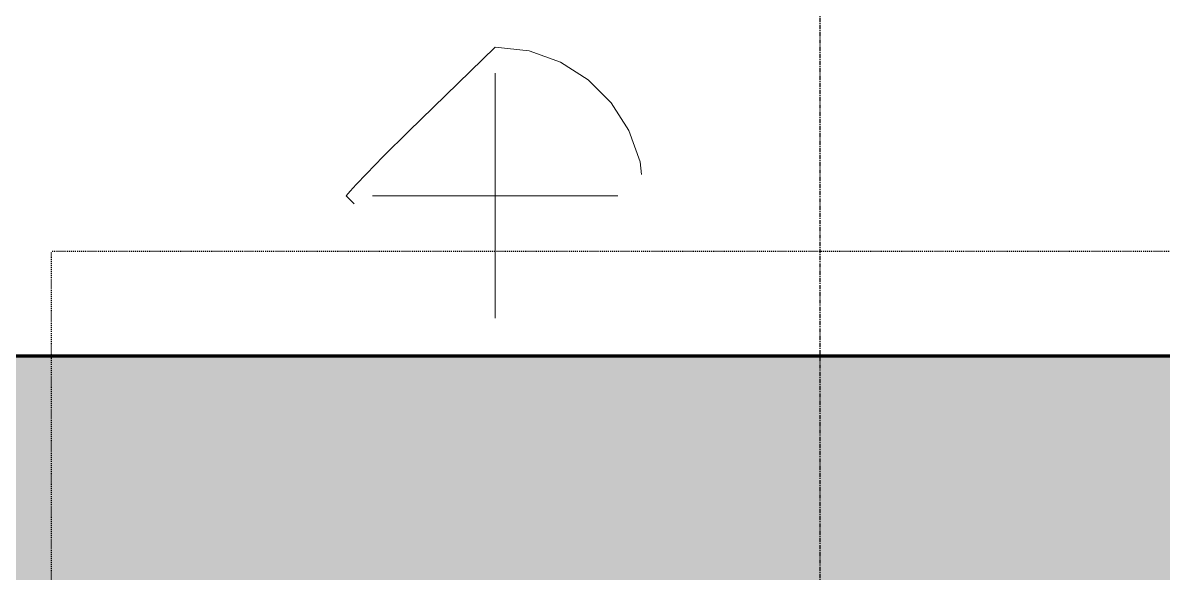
# Model space of a CAD drawing. Header units: inches. Extents: x 9391 to 11530, y 1186 to 2858.
# Drawn here: x 9681.4 to 9819.4, y 2627.1 to 2693.8 of the extents above; entities that cross this region are included whole.
import ezdxf

# ---------------------------------------------------------------- set-up
doc = ezdxf.new("R2010")
doc.units = ezdxf.units.IN
doc.header["$MEASUREMENT"] = 0
doc.linetypes.add('Aligning Line 1_8_', pattern=[0.25, 0.125, -0.125])
doc.linetypes.add('Grid Line 1_2_', pattern=[0.875, 0.5, -0.125, 0.125, -0.125])
for name, color, linetype, lineweight in [('A-DETL-GENF-1', 254, 'Continuous', 9), ('C-BLDG-PADS', 91, 'Continuous', 70), ('C-BLDG-PADS-1', 91, 'Continuous', 9), ('C-TOPO', 7, 'Continuous', 9), ('G-ANNO-SYMB', 111, 'Aligning Line 1_8_', 30), ('S-GRID-1', 1, 'Grid Line 1_2_', 30)]:
    doc.layers.add(name, color=color, linetype=linetype, lineweight=lineweight)

# ---------------------------------------------------------------- blocks, each defined once
blk = doc.blocks.new('switchgrass 26764 - switchgrass 26764-V168-FLOOR PLAN - ROOF')
at = {"layer": 'A-DETL-GENF-1'}
for p, q in [((-0.97, 17.05), (0, 18.01)), ((0.55, 17.55), (0, 18.01)), ((1.36, 16.83), (0.55, 17.55)), ((2.67, 15.57), (1.36, 16.83)), ((4.74, 13.53), (2.67, 15.57)), ((0, 14.62), (0, 14.84)), ((0, 14.84), (0, 14.42)), ((0, 13.99), (0, 14.62)), ((0, 14.42), (0, 13.91)), ((0, 12.89), (0, 14.11)), ((0, 14.11), (0, 14.1)), ((0, 14.1), (0, 14.05)), ((0, 14.05), (0, 13.99)), ((0, 12.15), (0, 13.99)), ((0, 13.99), (0, 13.91)), ((0, 13.91), (0, 12.05)), ((0, 13.91), (0, 13.83)), ((0, 13.83), (0, 13.75)), ((0, 13.75), (0, 13.68)), ((0, 13.68), (0, 11.94)), ((0, 13.24), (0, 13.39)), ((0, 13.39), (0, 11.07)), ((0, 13), (0, 13.24)), ((0, 12.68), (0, 13)), ((0, 11.08), (0, 12.96)), ((0, 12.96), (0, 9.77)), ((0, 11.81), (0, 12.89)), ((0, 11.68), (0, 12.88)), ((0, 12.88), (0, 12.87)), ((0, 12.87), (0, 12.54)), ((0, 12.29), (0, 12.68)), ((0, 11.94), (0, 12.67)), ((0, 12.67), (0, 11.08)), ((0, 12.54), (0, 12.52)), ((0, 12.52), (0, 12)), ((7.82, 10.43), (4.74, 13.53)), ((0, 11.81), (0, 12.29)), ((0, 11.26), (0, 12.15)), ((0, 12.05), (0, 11.4)), ((0, 12), (0, 11.53)), ((0, 7.46), (0, 11.94)), ((0, 11.94), (0, 11.91)), ((0, 11.91), (0, 11.87)), ((0, 11.87), (0, 11.82)), ((0, 11.82), (0, 11.77)), ((0, 11.26), (0, 11.81)), ((0, 10.79), (0, 11.81)), ((0, 11.77), (0, 11.72)), ((0, 11.72), (0, 11.68)), ((0, 11.68), (0, 11.65)), ((0, 10.59), (0, 11.68)), ((0, 11.65), (0, 11.25)), ((0, 11.53), (0, 10.62)), ((0, 11.4), (0, 10.79)), ((0, 10.98), (0, 11.36)), ((0, 11.36), (0, 11.22)), ((0, 11.11), (0, 11.36)), ((0, 11.36), (0, 11.33)), ((0, 11.33), (0, 10.98)), ((0, 10.6), (0, 11.26)), ((0, 10.64), (0, 11.26)), ((0, 11.25), (0, 10.2)), ((0, 11.22), (0, 10.28)), ((0, 9.83), (0, 11.11)), ((0, 11.07), (0, 9.34)), ((0, 9.17), (0, 10.98)), ((0, 10.98), (0, 10.93)), ((0, 10.93), (0, 8.76)), ((0, 10.79), (0, 10.64)), ((0, 9.79), (0, 10.79)), ((0, 10.42), (0, 10.68)), ((0, 10.68), (0, 10.32)), ((0, 10.62), (0, 10.12)), ((0, 10.35), (0, 10.6)), ((0, 9.56), (0, 10.59)), ((0, 10.25), (0, 10.58)), ((0, 10.58), (0, 10.49)), ((0, 10.49), (0, 10.28)), ((0, 9.37), (0, 10.42)), ((0, 10.06), (0, 10.35)), ((0, 10.32), (0, 10.14)), ((0, 10.28), (0, 8.63)), ((0, 10.28), (0, 7.01)), ((0, 8.38), (0, 10.25)), ((0, 10.2), (0, 9.06)), ((0, 10.14), (0, 9.86)), ((0, 10.12), (0, 9.56)), ((0, 9.07), (0, 10.06)), ((0, 9.86), (0, 9.52)), ((0, 9.77), (0, 9.83)), ((0, 7.53), (0, 9.79)), ((12.16, 6), (7.82, 10.43)), ((0, 8.9), (0, 9.63)), ((0, 9.63), (0, 7.81)), ((0, 8.57), (0, 9.56)), ((0, 9.56), (0, 8.9)), ((0, 9.52), (0, 9.16)), ((0, 9.34), (0, 9.37)), ((0, 8.67), (0, 9.17)), ((0, 9.16), (0, 8.82)), ((0, 7.97), (0, 9.07)), ((0, 9.06), (0, 8.57)), ((0, 8.18), (0, 9.05)), ((0, 9.05), (0, 9.04)), ((0, 9.04), (0, 9.01)), ((0, 9.01), (0, 8.96)), ((0, 8.96), (0, 8.91)), ((0, 8.91), (0, 8.86)), ((0, 8.86), (0, 8.8)), ((0, 8.82), (0, 8.55)), ((0, 8.8), (0, 8.76)), ((0, 8.76), (0, 7.46)), ((0, 8.76), (0, 7.89)), ((0, 8.37), (0, 8.67)), ((0, 8.63), (0, 7.97)), ((0, 8.57), (0, 8.18)), ((0, 7.57), (0, 8.57)), ((0, 8.55), (0, 8.37)), ((0, 7.54), (0, 8.38)), ((0, 8.37), (0, 8.37)), ((0, 6.85), (0, 7.97)), ((0, 7.97), (0, 7.46)), ((0, 7.89), (0, 5.43)), ((0, 7.81), (0, 7.23)), ((0, 6.54), (0, 7.57)), ((0, 7.23), (0, 7.54)), ((0, 6.15), (0, 7.53)), ((0, 7.46), (0, 7.14)), ((0, 7.14), (0, 7.02)), ((0, 7.02), (0, 6.44)), ((0, 7.01), (0, 5.52)), ((0, 5.8), (0, 6.85)), ((0, 5.43), (0, 6.54)), ((0, 6.44), (0, 6.15)), ((0, 4.94), (0, 5.8)), ((0, 3.69), (0, 5.57)), ((0, 5.57), (0, 5.51)), ((18.01, 0), (12.16, 6)), ((0, 5.52), (0, 4.52)), ((0, 5.51), (0, 4.74)), ((0, 4.89), (0, 4.99)), ((0, 4.99), (0, 4.88)), ((0, 4.34), (0, 4.94)), ((0, 4.34), (0, 4.89)), ((0, 4.88), (0, 3.55)), ((0, 4.74), (0, 4.31)), ((0, 4.52), (0, 3.94)), ((0, 4.28), (0, 4.34)), ((0, 4.13), (0, 4.34)), ((0, 4.31), (0, 4.28)), ((0, 4.08), (0, 4.13)), ((0, 4.01), (0, 4.08)), ((0, 3.91), (0, 4.01)), ((0, 3.94), (0, 3.64)), ((0, 3.8), (0, 3.91)), ((0, 3.69), (0, 3.8)), ((0, 3.11), (0, 3.69)), ((0, 3.61), (0, 3.69)), ((0, 3.64), (0, 3.61)), ((0, 3.55), (0, 3.61)), ((0, 3.61), (0, 3.56)), ((0, 3.56), (0, 3.48)), ((0, 3.55), (0, 3.26)), ((0, 3.26), (0, 3.55)), ((0, 3.48), (0, 3.37)), ((0, 3.37), (0, -0.23)), ((0, 1.81), (0, 3.11)), ((0, 1.77), (0, 1.81)), ((0, 1.72), (0, 1.77)), ((0, 1.65), (0, 1.72)), ((0, 1.57), (0, 1.65)), ((0, 1.49), (0, 1.57)), ((0, 1.43), (0, 1.49)), ((0, 1.38), (0, 1.43)), ((-14.4, 0), (-14.84, 0)), ((-14.84, 0), (-14.46, 0)), ((-14.46, 0), (-13.45, 0)), ((-13.83, 0), (-14.4, 0)), ((-10.27, 0), (-14.29, 0)), ((-14.29, 0), (-13.94, 0)), ((-13.94, 0), (-13.61, 0)), ((-13.38, 0), (-13.83, 0)), ((-13.61, 0), (-13.3, 0)), ((-13.45, 0), (-12.04, 0)), ((-12.84, 0), (-13.38, 0)), ((-13.3, 0), (-12.98, 0)), ((-12.98, 0), (-11.83, 0)), ((-12.67, 0), (-12.96, 0)), ((-12.96, 0), (-12.8, 0)), ((-12.25, 0), (-12.84, 0)), ((-12.8, 0), (-12.37, 0)), ((-10.5, 0), (-12.67, 0)), ((-12.37, 0), (-11.73, 0)), ((-11.6, 0), (-12.25, 0)), ((-12.04, 0), (-10.42, 0)), ((-11.83, 0), (-11.54, 0)), ((-11.65, 0), (-11.8, 0)), ((-11.8, 0), (-10.93, 0)), ((-11.73, 0), (-10.95, 0)), ((-9.05, 0), (-11.65, 0)), ((-10.35, 0), (-11.63, 0)), ((-11.63, 0), (-11.52, 0)), ((-10.93, 0), (-11.6, 0)), ((-11.54, 0), (-10.98, 0)), ((-11.52, 0), (-11.21, 0)), ((-11.21, 0), (-10.76, 0)), ((-10.98, 0), (-10.48, 0)), ((-10.95, 0), (-10.08, 0)), ((-10.76, 0), (-10.2, 0)), ((-7.46, 0), (-10.5, 0)), ((-10.48, 0), (-8.32, 0)), ((-10.42, 0), (-8.81, 0)), ((-9.31, 0), (-10.35, 0)), ((-9.87, 0), (-10.27, 0)), ((-10.21, 0), (-10.22, 0)), ((-10.22, 0), (-10.15, 0)), ((-8.49, 0), (-10.21, 0)), ((-10.2, 0), (-9.58, 0)), ((-10.15, 0), (-9.63, 0)), ((-10.08, 0), (-9.18, 0)), ((-9.49, 0), (-9.87, 0)), ((-9.63, 0), (-9.19, 0)), ((-9.58, 0), (-8.94, 0)), ((-8.41, 0), (-9.49, 0)), ((-8.49, 0), (-9.31, 0)), ((-9.19, 0), (-9.15, 0)), ((-9.18, 0), (-8.32, 0)), ((-9.15, 0), (-8.98, 0)), ((-8.32, 0), (-9.05, 0)), ((-8.98, 0), (-8.08, 0)), ((-8.94, 0), (-8.32, 0)), ((-8.81, 0), (-7.41, 0)), ((-7.3, 0), (-8.49, 0)), ((-7.89, 0), (-8.49, 0)), ((-8.19, 0), (-8.47, 0)), ((-8.47, 0), (-8.46, 0)), ((-8.46, 0), (-6.52, 0)), ((-8.32, 0), (-8.41, 0)), ((-8.32, 0), (-7.17, 0)), ((-5.44, 0), (-8.19, 0)), ((-8.08, 0), (-7.46, 0)), ((-7.48, 0), (-7.89, 0)), ((-4.42, 0), (-7.6, 0)), ((-7.6, 0), (-7.53, 0)), ((-7.53, 0), (-7.31, 0)), ((-7.17, 0), (-7.48, 0)), ((-7.41, 0), (-6.44, 0)), ((-7.31, 0), (-6.98, 0)), ((-6.53, 0), (-7.3, 0)), ((-6.98, 0), (-6.55, 0)), ((-6.55, 0), (-6.04, 0)), ((-6.1, 0), (-6.53, 0)), ((-6.44, 0), (-4.42, 0)), ((-5.86, 0), (-6.1, 0)), ((-6.04, 0), (-5.47, 0)), ((-5.76, 0), (-5.86, 0)), ((-5.86, 0), (-5.86, 0)), ((-5.64, 0), (-5.76, 0)), ((-5.22, 0), (-5.64, 0)), ((-5.47, 0), (-4.85, 0)), ((-5.28, 0), (-5.44, 0)), ((-4.83, 0), (-5.28, 0)), ((-5.09, 0), (-5.22, 0)), ((-4.99, 0), (-5.09, 0)), ((-5, 0), (-4.99, 0)), ((-4.85, 0), (-4.83, 0)), ((-3.55, 0), (-2.87, 0)), ((-2.87, 0), (-2.33, 0)), ((-2.33, 0), (-1.9, 0)), ((-1.9, 0), (-1.09, 0)), ((-1.09, 0), (-0.62, 0)), ((-0.62, 0), (-0.35, 0)), ((-0.35, 0), (-0.51, 0)), ((1.38, 0), (-0.36, 0)), ((3.37, 0), (-0.01, 0)), ((0, 1.38), (0, -0.36)), ((1.38, 0), (1.43, 0)), ((1.43, 0), (1.49, 0)), ((1.49, 0), (1.57, 0)), ((1.57, 0), (1.65, 0)), ((1.65, 0), (1.72, 0)), ((1.72, 0), (1.77, 0)), ((1.77, 0), (1.81, 0)), ((1.81, 0), (3.11, 0)), ((3.11, 0), (3.69, 0)), ((3.55, 0), (3.26, 0)), ((3.26, 0), (3.55, 0)), ((3.48, 0), (3.37, 0)), ((3.56, 0), (3.48, 0)), ((4.88, 0), (3.55, 0)), ((3.55, 0), (3.61, 0)), ((3.61, 0), (3.56, 0)), ((3.61, 0), (3.69, 0)), ((3.64, 0), (3.61, 0)), ((3.94, 0), (3.64, 0)), ((3.69, 0), (5.57, 0)), ((3.69, 0), (3.8, 0)), ((3.8, 0), (3.91, 0)), ((3.91, 0), (4.01, 0)), ((4.52, 0), (3.94, 0)), ((4.01, 0), (4.08, 0)), ((4.08, 0), (4.13, 0)), ((4.13, 0), (4.34, 0)), ((4.31, 0), (4.28, 0)), ((4.28, 0), (4.34, 0)), ((4.74, 0), (4.31, 0)), ((4.34, 0), (4.89, 0)), ((4.34, 0), (4.94, 0)), ((5.52, 0), (4.52, 0)), ((5.51, 0), (4.74, 0)), ((4.99, 0), (4.88, 0)), ((4.89, 0), (4.99, 0)), ((4.94, 0), (5.8, 0)), ((7.89, 0), (5.43, 0)), ((5.43, 0), (6.54, 0)), ((5.57, 0), (5.51, 0)), ((7.01, 0), (5.52, 0)), ((5.8, 0), (6.85, 0)), ((6.44, 0), (6.15, 0)), ((6.15, 0), (7.53, 0)), ((7.02, 0), (6.44, 0)), ((6.54, 0), (7.57, 0)), ((6.85, 0), (7.97, 0)), ((10.28, 0), (7.01, 0)), ((7.14, 0), (7.02, 0)), ((7.46, 0), (7.14, 0)), ((7.81, 0), (7.23, 0)), ((7.23, 0), (7.54, 0)), ((7.97, 0), (7.46, 0)), ((8.76, 0), (7.46, 0)), ((7.46, 0), (11.94, 0)), ((7.53, 0), (9.79, 0)), ((7.54, 0), (8.38, 0)), ((7.57, 0), (8.57, 0)), ((9.63, 0), (7.81, 0)), ((8.76, 0), (7.89, 0)), ((7.97, 0), (9.07, 0)), ((8.63, 0), (7.97, 0)), ((8.57, 0), (8.18, 0)), ((8.18, 0), (9.05, 0)), ((8.55, 0), (8.37, 0)), ((8.37, 0), (8.37, 0)), ((8.37, 0), (8.67, 0)), ((8.38, 0), (10.25, 0)), ((8.82, 0), (8.55, 0)), ((9.06, 0), (8.57, 0)), ((8.57, 0), (9.56, 0)), ((10.28, 0), (8.63, 0)), ((8.67, 0), (9.17, 0)), ((10.93, 0), (8.76, 0)), ((8.8, 0), (8.76, 0)), ((8.86, 0), (8.8, 0)), ((9.16, 0), (8.82, 0)), ((8.91, 0), (8.86, 0)), ((9.56, 0), (8.9, 0)), ((8.9, 0), (9.63, 0)), ((8.96, 0), (8.91, 0)), ((9.01, 0), (8.96, 0)), ((9.04, 0), (9.01, 0)), ((9.05, 0), (9.04, 0)), ((10.2, 0), (9.06, 0)), ((9.07, 0), (10.06, 0)), ((9.52, 0), (9.16, 0)), ((9.17, 0), (10.98, 0)), ((11.07, 0), (9.34, 0)), ((9.34, 0), (9.37, 0)), ((9.37, 0), (10.42, 0)), ((9.86, 0), (9.52, 0)), ((9.56, 0), (10.59, 0)), ((10.12, 0), (9.56, 0)), ((12.96, 0), (9.77, 0)), ((9.77, 0), (9.83, 0)), ((9.79, 0), (10.79, 0)), ((9.83, 0), (11.11, 0)), ((10.14, 0), (9.86, 0)), ((10.06, 0), (10.35, 0)), ((10.62, 0), (10.12, 0)), ((10.32, 0), (10.14, 0)), ((11.25, 0), (10.2, 0)), ((10.25, 0), (10.58, 0)), ((11.22, 0), (10.28, 0)), ((10.49, 0), (10.28, 0)), ((10.68, 0), (10.32, 0)), ((10.35, 0), (10.6, 0)), ((10.42, 0), (10.68, 0)), ((10.58, 0), (10.49, 0)), ((10.59, 0), (11.68, 0)), ((10.6, 0), (11.26, 0)), ((11.53, 0), (10.62, 0)), ((10.79, 0), (10.64, 0)), ((10.64, 0), (11.26, 0)), ((11.4, 0), (10.79, 0)), ((10.79, 0), (11.81, 0)), ((10.98, 0), (10.93, 0)), ((10.98, 0), (11.36, 0)), ((11.33, 0), (10.98, 0)), ((13.39, 0), (11.07, 0)), ((12.67, 0), (11.08, 0)), ((11.08, 0), (12.96, 0)), ((11.11, 0), (11.36, 0)), ((11.36, 0), (11.22, 0)), ((11.65, 0), (11.25, 0)), ((11.26, 0), (12.15, 0)), ((11.26, 0), (11.81, 0)), ((11.36, 0), (11.33, 0)), ((12.05, 0), (11.4, 0)), ((12, 0), (11.53, 0)), ((11.68, 0), (11.65, 0)), ((11.72, 0), (11.68, 0)), ((11.68, 0), (12.88, 0)), ((11.77, 0), (11.72, 0)), ((11.82, 0), (11.77, 0)), ((11.81, 0), (12.29, 0)), ((11.81, 0), (12.89, 0)), ((11.87, 0), (11.82, 0)), ((11.91, 0), (11.87, 0)), ((11.94, 0), (11.91, 0)), ((13.68, 0), (11.94, 0)), ((11.94, 0), (12.67, 0)), ((12.52, 0), (12, 0)), ((13.91, 0), (12.05, 0)), ((12.15, 0), (13.99, 0)), ((12.29, 0), (12.68, 0)), ((12.54, 0), (12.52, 0)), ((12.87, 0), (12.54, 0)), ((12.68, 0), (13, 0)), ((12.88, 0), (12.87, 0)), ((12.89, 0), (14.11, 0)), ((13, 0), (13.24, 0)), ((13.24, 0), (13.39, 0)), ((13.75, 0), (13.68, 0)), ((13.83, 0), (13.75, 0)), ((13.91, 0), (13.83, 0)), ((14.42, 0), (13.91, 0)), ((13.99, 0), (13.91, 0)), ((13.99, 0), (14.62, 0)), ((14.05, 0), (13.99, 0)), ((14.1, 0), (14.05, 0)), ((14.11, 0), (14.1, 0)), ((14.84, 0), (14.42, 0)), ((14.62, 0), (14.84, 0)), ((17.54, -4.13), (18.01, 0)), ((-11.5, 0), (-12.35, 0)), ((-12.35, 0), (-12.04, 0)), ((-12.04, 0), (-11.23, 0)), ((-10.53, 0), (-11.5, 0)), ((-11.23, 0), (-10.09, 0)), ((-9.51, 0), (-10.53, 0)), ((-10.09, 0), (-8.78, 0)), ((-8.52, 0), (-9.51, 0)), ((-8.78, 0), (-7.48, 0)), ((-7.64, 0), (-8.52, 0)), ((-6.95, 0), (-7.64, 0)), ((-7.48, 0), (-6.35, 0)), ((-6.52, 0), (-6.95, 0)), ((-6.35, 0), (-5.57, 0)), ((-5.57, 0), (-4.37, 0)), ((-4.37, 0), (-3.55, 0)), ((-0.65, 0), (-0.67, 0)), ((-0.67, 0), (-0.67, 0)), ((-0.67, 0), (-0.65, 0)), ((-0.63, 0), (-0.65, 0)), ((-0.65, 0), (-0.36, 0)), ((-0.6, 0), (-0.63, 0)), ((-0.56, 0), (-0.6, 0)), ((-0.51, 0), (-0.56, 0)), ((0, -0.62), (0, -0.35)), ((0, -0.35), (0, -0.51)), ((0, -0.65), (0, -0.36)), ((0, -0.51), (0, -0.56)), ((0, -0.56), (0, -0.6)), ((0, -0.6), (0, -0.63)), ((0, -1.09), (0, -0.62)), ((0, -0.63), (0, -0.65)), ((0, -0.65), (0, -0.67)), ((0, -0.67), (0, -0.65)), ((0, -0.67), (0, -0.67)), ((0, -0.87), (0, -4.66)), ((0, -1.9), (0, -1.09)), ((0, -2.33), (0, -1.9)), ((0, -2.87), (0, -2.33)), ((0, -3.55), (0, -2.87)), ((0, -4.37), (0, -3.55)), ((16.18, -7.92), (17.54, -4.13)), ((0, -5.57), (0, -4.37)), ((0, -6.44), (0, -4.42)), ((0, -4.42), (0, -7.6)), ((0, -4.66), (0, -4.81)), ((0, -4.81), (0, -4.91)), ((0, -4.85), (0, -4.83)), ((0, -4.83), (0, -5.28)), ((0, -5.47), (0, -4.85)), ((0, -4.91), (0, -4.97)), ((0, -4.97), (0, -5)), ((0, -5), (0, -4.99)), ((0, -4.99), (0, -5.09)), ((0, -5), (0, -5.01)), ((0, -5.01), (0, -5)), ((0, -5.09), (0, -5.22)), ((0, -5.22), (0, -5.64)), ((0, -5.28), (0, -5.44)), ((0, -5.44), (0, -8.19)), ((0, -6.04), (0, -5.47)), ((0, -6.35), (0, -5.57)), ((0, -5.64), (0, -5.76)), ((0, -5.76), (0, -5.86)), ((0, -5.86), (0, -5.86)), ((0, -5.86), (0, -6.1)), ((0, -6.55), (0, -6.04)), ((0, -6.1), (0, -6.53)), ((0, -7.48), (0, -6.35)), ((0, -7.41), (0, -6.44)), ((0, -8.46), (0, -6.52)), ((0, -6.52), (0, -6.95)), ((0, -6.53), (0, -7.3)), ((0, -6.98), (0, -6.55)), ((0, -6.95), (0, -7.64)), ((0, -7.31), (0, -6.98)), ((0, -8.32), (0, -7.17)), ((0, -7.17), (0, -7.48)), ((0, -7.3), (0, -8.49)), ((0, -7.53), (0, -7.31)), ((0, -8.81), (0, -7.41)), ((0, -8.08), (0, -7.46)), ((0, -7.46), (0, -10.5)), ((0, -7.48), (0, -7.89)), ((0, -8.78), (0, -7.48)), ((0, -7.6), (0, -7.53)), ((0, -7.64), (0, -8.52)), ((0, -7.89), (0, -8.49)), ((0, -8.98), (0, -8.08)), ((0, -8.19), (0, -8.47)), ((14.05, -11.26), (16.18, -7.92)), ((0, -9.18), (0, -8.32)), ((0, -8.32), (0, -8.41)), ((0, -10.48), (0, -8.32)), ((0, -8.94), (0, -8.32)), ((0, -8.32), (0, -9.05)), ((0, -8.41), (0, -9.49)), ((0, -8.47), (0, -8.46)), ((0, -8.49), (0, -10.21)), ((0, -8.49), (0, -9.31)), ((0, -8.52), (0, -9.51)), ((0, -10.09), (0, -8.78)), ((0, -10.42), (0, -8.81)), ((0, -9.58), (0, -8.94)), ((0, -9.15), (0, -8.98)), ((0, -9.05), (0, -11.65)), ((0, -9.19), (0, -9.15)), ((0, -10.08), (0, -9.18)), ((0, -9.63), (0, -9.19)), ((0, -9.31), (0, -10.35)), ((0, -9.49), (0, -9.87)), ((0, -9.51), (0, -10.53)), ((0, -10.2), (0, -9.58)), ((0, -10.15), (0, -9.63)), ((0, -9.87), (0, -10.27)), ((0, -10.95), (0, -10.08)), ((0, -11.23), (0, -10.09)), ((0, -10.22), (0, -10.15)), ((0, -10.76), (0, -10.2)), ((0, -10.21), (0, -10.22)), ((0, -10.27), (0, -14.29)), ((0, -10.35), (0, -11.63)), ((0, -12.04), (0, -10.42)), ((0, -10.98), (0, -10.48)), ((0, -10.5), (0, -12.67)), ((0, -10.53), (0, -11.5)), ((0, -11.21), (0, -10.76)), ((0, -11.8), (0, -10.93)), ((0, -10.93), (0, -11.6)), ((0, -11.73), (0, -10.95)), ((0, -11.54), (0, -10.98)), ((0, -11.52), (0, -11.21)), ((0, -12.04), (0, -11.23)), ((0, -11.5), (0, -12.35)), ((0, -11.63), (0, -11.52)), ((0, -11.83), (0, -11.54)), ((0, -11.6), (0, -12.25)), ((0, -11.65), (0, -11.8)), ((0, -12.37), (0, -11.73)), ((0, -12.98), (0, -11.83)), ((0, -13.45), (0, -12.04)), ((0, -12.35), (0, -12.04)), ((0, -12.25), (0, -12.84)), ((0, -12.8), (0, -12.37)), ((11.26, -14.05), (14.05, -11.26)), ((0, -12.67), (0, -12.96)), ((0, -12.96), (0, -12.8)), ((0, -12.84), (0, -13.38)), ((0, -13.3), (0, -12.98)), ((0, -13.61), (0, -13.3)), ((0, -13.38), (0, -13.83)), ((0, -14.46), (0, -13.45)), ((0, -13.94), (0, -13.61)), ((0, -13.83), (0, -14.4)), ((0, -14.29), (0, -13.94)), ((0, -14.4), (0, -14.84)), ((0, -14.84), (0, -14.46)), ((7.92, -16.18), (11.26, -14.05)), ((4.13, -17.54), (7.92, -16.18)), ((2.56, -17.72), (4.13, -17.54))]:
    blk.add_line(p, q, dxfattribs=at)

msp = doc.modelspace()

# ---------------------------------------------------------------- hatches: boundary and pattern name
at = {"layer": 'C-BLDG-PADS-1'}
h = msp.add_hatch(dxfattribs=at)
h.set_pattern_fill('FP_1', color=256, style=0, pattern_type=2)
h.set_pattern_definition([(0, (0, 0), (30.72, 7.68), [1.267, -21.773, 1.267, -21.773, -122.88]), (0, (0, 0), (30.72, 7.68), [-46.08, 1.267, -44.813, 1.267, -21.773, -53.76]), (0, (0, 0), (30.72, 7.68), [-115.2, 1.267, -14.093, 1.267, -37.133]), (120, (11.52, 3.84), (-22.011075, 22.7643004), [1.267, -21.773, 1.267, -21.773, -122.88]), (120, (11.52, 3.84), (-22.011075, 22.7643004), [-46.08, 1.267, -44.813, 1.267, -21.773, -53.76]), (120, (11.52, 3.84), (-22.011075, 22.7643004), [-115.2, 1.267, -14.093, 1.267, -37.133]), (240, (15.36, 19.2), (-8.708925, -30.4443004), [1.267, -21.773, 1.267, -21.773, -122.88]), (240, (15.36, 19.2), (-8.708925, -30.4443004), [-46.08, 1.267, -44.813, 1.267, -21.773, -53.76]), (240, (15.36, 19.2), (-8.708925, -30.4443004), [-115.2, 1.267, -14.093, 1.267, -37.133])])
h.paths.add_polyline_path([(10826.67, 1339.66), (11033.65, 1339.66), (11033.65, 1348.51), (10826.67, 1348.51)], flags=0)
h.paths.add_polyline_path([(9390.69, 1339.66), (10826.67, 1339.66), (10826.67, 1348.51), (10826.67, 1348.51), (10826.67, 1398.52), (10826.02, 1398.52), (10826.02, 1402.02), (10824.63, 1402.02), (10824.63, 1398.52), (10820.34, 1398.52), (10820.34, 1389.89), (10821.18, 1389.78), (10821.86, 1389.57), (10822.72, 1389.14), (10823.51, 1388.44), (10823.73, 1388.15), (10823.94, 1387.8), (10824.19, 1387.18), (10824.28, 1386.8), (10824.33, 1386.34), (10824.26, 1385.77), (10824.12, 1385.28), (10823.81, 1384.69), (10823.35, 1384.14), (10822.9, 1383.75), (10822.4, 1383.43), (10821.89, 1383.19), (10820.87, 1382.9), (10819.97, 1382.81), (10818.82, 1382.95), (10817.88, 1383.25), (10817.17, 1383.65), (10816.62, 1384.1), (10816.29, 1384.47), (10815.95, 1385.01), (10815.81, 1385.3), (10815.64, 1386.02), (10815.63, 1386.6), (10815.69, 1387.01), (10815.95, 1387.72), (10816.25, 1388.2), (10816.61, 1388.63), (10816.82, 1388.81), (10817.3, 1389.18), (10817.86, 1389.47), (10818.22, 1389.64), (10818.97, 1389.84), (10819.59, 1389.92), (10819.59, 1398.52), (10807.05, 1398.52), (10807.05, 1402.02), (10784.15, 1402.02), (10784.15, 1402.52), (10780.65, 1402.52), (10780.65, 1483.8), (9747.18, 1387.03), (9719.3, 1387.03), (9719.3, 2084.11), (9765.62, 2084.11), (9765.6, 2114.44), (9761.3, 2114.44), (9761.19, 2113.6), (9760.98, 2112.92), (9760.55, 2112.07), (9759.85, 2111.28), (9759.56, 2111.06), (9759.21, 2110.84), (9758.58, 2110.59), (9758.21, 2110.5), (9757.75, 2110.46), (9757.18, 2110.53), (9756.69, 2110.67), (9756.1, 2110.98), (9755.55, 2111.44), (9755.15, 2111.89), (9754.84, 2112.39), (9754.6, 2112.9), (9754.3, 2113.92), (9754.22, 2114.82), (9754.39, 2116.06), (9754.66, 2116.91), (9755.06, 2117.62), (9755.51, 2118.17), (9755.74, 2118.39), (9756.42, 2118.83), (9756.7, 2118.97), (9757.43, 2119.14), (9758.01, 2119.15), (9758.42, 2119.09), (9759.13, 2118.83), (9759.61, 2118.53), (9759.98, 2118.23), (9760.22, 2117.97), (9760.59, 2117.48), (9760.88, 2116.93), (9761.05, 2116.57), (9761.25, 2115.82), (9761.33, 2115.19), (9765.62, 2115.19), (9765.62, 2146.42), (9719.3, 2146.42), (9719.3, 2270.92), (9702.3, 2270.92), (9702.3, 2369.17), (9702.05, 2369.26), (9701.54, 2369.53), (9701, 2369.97), (9700.59, 2370.44), (9700.27, 2370.94), (9700.03, 2371.46), (9699.74, 2372.47), (9699.65, 2373.37), (9699.76, 2374.38), (9700.09, 2375.46), (9700.54, 2376.24), (9700.95, 2376.72), (9701.32, 2377.05), (9701.86, 2377.39), (9702.3, 2377.6), (9702.3, 2465.17), (9702.12, 2465.23), (9701.54, 2465.53), (9700.98, 2465.99), (9700.59, 2466.44), (9700.27, 2466.94), (9700.03, 2467.46), (9699.74, 2468.47), (9699.65, 2469.37), (9699.82, 2470.62), (9700.09, 2471.46), (9700.5, 2472.17), (9700.95, 2472.72), (9701.32, 2473.05), (9701.86, 2473.39), (9702.3, 2473.6), (9702.3, 2561.17), (9702.12, 2561.23), (9701.54, 2561.53), (9700.98, 2561.99), (9700.59, 2562.44), (9700.27, 2562.94), (9700.03, 2563.46), (9699.74, 2564.47), (9699.65, 2565.37), (9699.82, 2566.62), (9700.09, 2567.46), (9700.5, 2568.17), (9700.95, 2568.72), (9701.33, 2569.06), (9701.86, 2569.39), (9702.3, 2569.6), (9702.3, 2618.56), (9805.27, 2618.56), (9804.53, 2618.95), (9803.74, 2619.65), (9803.52, 2619.94), (9803.3, 2620.29), (9803.05, 2620.91), (9802.96, 2621.28), (9802.92, 2621.75), (9802.98, 2622.32), (9803.13, 2622.81), (9803.44, 2623.39), (9803.9, 2623.95), (9804.34, 2624.34), (9804.85, 2624.66), (9805.36, 2624.9), (9806.38, 2625.19), (9807.28, 2625.28), (9808.43, 2625.13), (9809.37, 2624.84), (9810.08, 2624.44), (9810.63, 2623.98), (9810.96, 2623.61), (9811.29, 2623.08), (9811.43, 2622.8), (9811.6, 2622.07), (9811.61, 2621.49), (9811.55, 2621.08), (9811.29, 2620.36), (9810.99, 2619.89), (9810.64, 2619.46), (9810.43, 2619.28), (9809.94, 2618.91), (9809.39, 2618.61), (9809.33, 2618.56), (9901.27, 2618.56), (9900.53, 2618.95), (9899.74, 2619.65), (9899.52, 2619.94), (9899.3, 2620.29), (9899.05, 2620.91), (9898.96, 2621.28), (9898.92, 2621.75), (9898.98, 2622.32), (9899.13, 2622.81), (9899.44, 2623.39), (9899.9, 2623.95), (9900.34, 2624.34), (9900.85, 2624.66), (9901.36, 2624.9), (9902.38, 2625.19), (9903.28, 2625.28), (9904.48, 2625.12), (9905.37, 2624.84), (9906.08, 2624.44), (9906.63, 2623.98), (9906.96, 2623.61), (9907.29, 2623.08), (9907.43, 2622.8), (9907.6, 2622.07), (9907.61, 2621.49), (9907.55, 2621.08), (9907.29, 2620.36), (9906.99, 2619.89), (9906.64, 2619.46), (9906.42, 2619.27), (9905.94, 2618.91), (9905.39, 2618.61), (9905.33, 2618.56), (9952.11, 2618.56), (9952.11, 2605.56), (9996.88, 2605.56), (9997.35, 2606.56), (9998.35, 2606.92), (9998.69, 2607.67), (9998.83, 2607.67), (9998.9, 2607.81), (9998.9, 2618.2), (9998.06, 2618.3), (9997.38, 2618.51), (9996.53, 2618.95), (9995.74, 2619.65), (9995.52, 2619.94), (9995.3, 2620.29), (9995.05, 2620.91), (9994.96, 2621.28), (9994.92, 2621.75), (9994.98, 2622.32), (9995.13, 2622.81), (9995.44, 2623.39), (9995.9, 2623.95), (9996.34, 2624.34), (9996.85, 2624.66), (9997.36, 2624.9), (9998.38, 2625.19), (9999.48, 2625.26), (10000.43, 2625.13), (10001.37, 2624.84), (10002.08, 2624.44), (10002.63, 2623.98), (10002.96, 2623.61), (10003.29, 2623.08), (10003.43, 2622.8), (10003.58, 2622.27), (10003.61, 2621.49), (10003.57, 2621.13), (10003.29, 2620.36), (10002.99, 2619.89), (10002.64, 2619.46), (10002.43, 2619.28), (10001.94, 2618.91), (10001.39, 2618.61), (10001.03, 2618.45), (10000.27, 2618.24), (9999.65, 2618.17), (9999.65, 2607.77), (9999.77, 2607.67), (9999.9, 2607.67), (10000.21, 2606.92), (10001.23, 2606.55), (10001.68, 2605.56), (10024.5, 2605.56), (10024.5, 2653.41), (9677.91, 2653.41), (9677.91, 1387.03), (9390.69, 1387.03)], flags=0)
h.paths.add_polyline_path([(11255.3, 1339.66), (11255.3, 1463.71), (11033.65, 1463.71), (11033.65, 1339.66), (11251.97, 1339.66)], flags=0)
h.paths.add_polyline_path([(10829.12, 1350.96), (10829.12, 1350.96), (10829.12, 1350.96)], flags=0)
h.paths.add_polyline_path([(11030.52, 1351.64), (11030.52, 1351.64), (11030.29, 1351.87)], flags=0)
h.paths.add_polyline_path([(9773.93, 2084.11), (9773.93, 2112.42), (9773.62, 2112.56), (9773.62, 2084.11), (9773.93, 2084.11)], flags=0)
h.paths.add_polyline_path([(9773.62, 2117.07), (9773.93, 2117.22), (9773.93, 2146.64), (9773.62, 2146.64), (9773.62, 2117.22)], flags=0)

# ---------------------------------------------------------------- linework, layer by layer
at = {"layer": 'C-BLDG-PADS'}
msp.add_line((10024.5, 2653.41), (9677.91, 2653.41), dxfattribs=at)
at = {"layer": 'C-TOPO'}
for p, q in [((9735.4, 2653.41), (9758.49, 2653.41)), ((9758.49, 2653.41), (9765.23, 2653.41))]:
    msp.add_line(p, q, dxfattribs=at)
at = {"layer": 'G-ANNO-SYMB'}
for p in [(9684.88, 1425.58), (10165.83, 2666.06)]:
    msp.add_line(p, (9684.88, 2666.06), dxfattribs=at)
at = {"layer": 'S-GRID-1'}
msp.add_line((9777.87, 1368.27), (9777.87, 2735.87), dxfattribs=at)

# ---------------------------------------------------------------- block references
at = {"layer": 'A-DETL-GENF-1', "rotation": 89.9999999999998}
msp.add_blockref('switchgrass 26764 - switchgrass 26764-V168-FLOOR PLAN - ROOF', (9738.55, 2672.83), dxfattribs=at)

doc.saveas('drawing.dxf')
